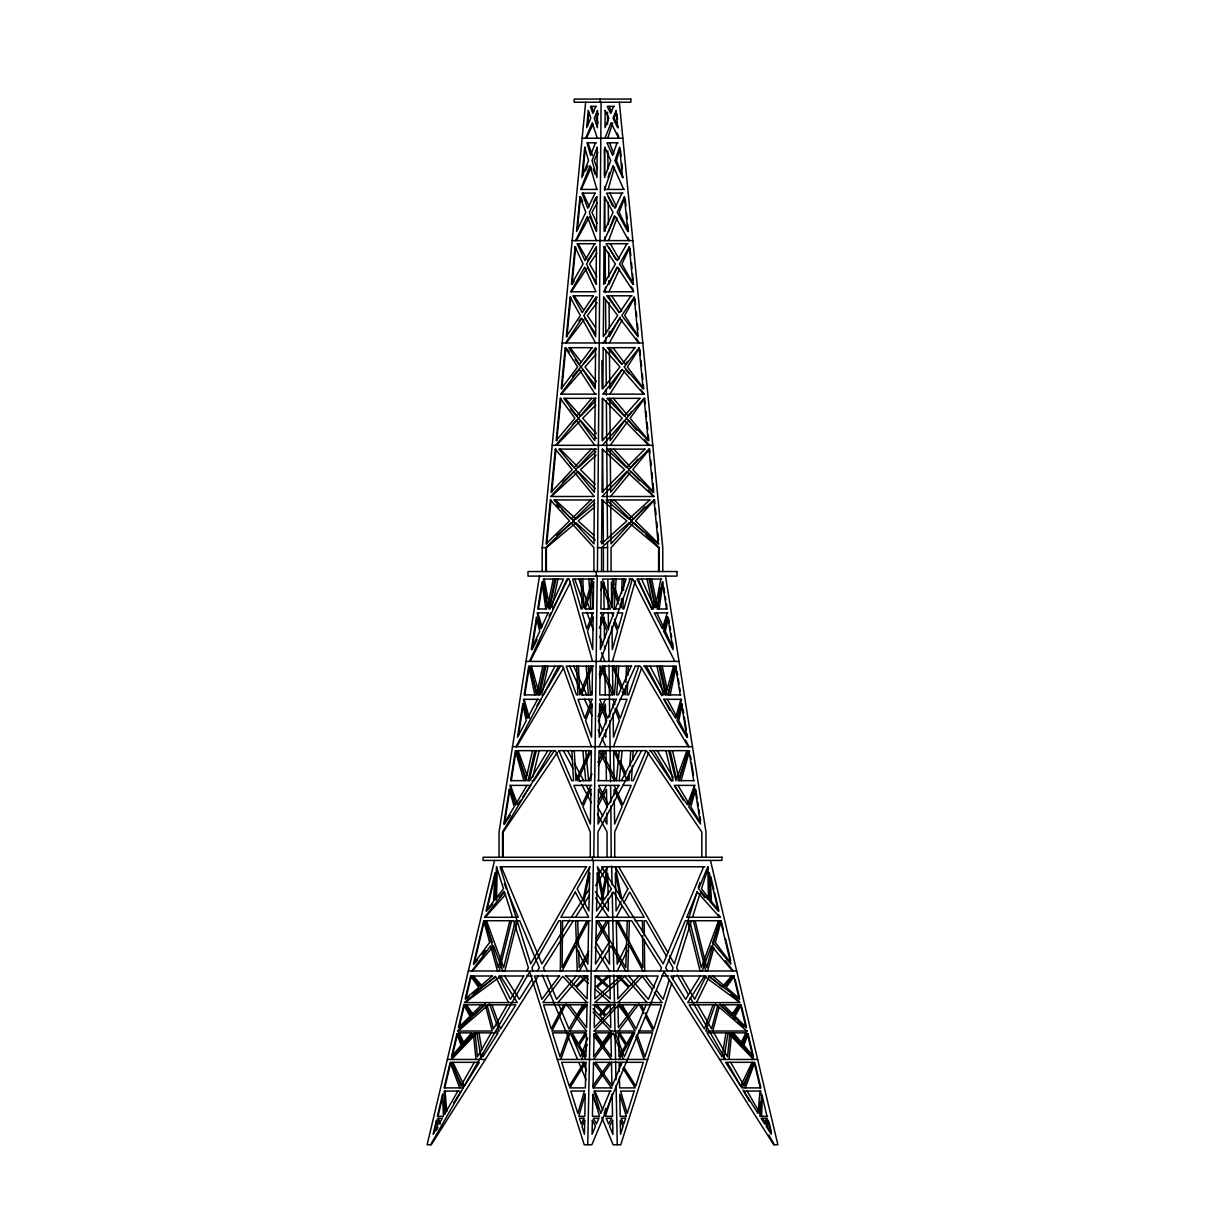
<?xml version="1.0" encoding="UTF-8"?>
<svg xmlns="http://www.w3.org/2000/svg" width="1205" height="1205" viewBox="0 0 1205 1205"><rect width="100%" height="100%" fill="white"/><g stroke="black" fill="none" stroke-linecap="round" stroke-linejoin="round"><path stroke-width="1.5" d="M597.424 571.532L601.084 102.229M602.44 440.608L602.786 398.343L622.247 418.271L602.44 440.608L602.214 398.343M560.31 970.989L560.822 920.725L558.894 920.725L531.917 967.826L532.926 970.989M597.198 576.111L593.794 857.252M598.614 780.659L599.006 750.655L614.309 780.659M495.18 899.713L495.647 874.86M496.55 899.909L497.153 868.594M587.739 1144.75L593.417 860.43M627.293 920.725L625.802 967.63L598.418 920.725M627.775 970.989L629.371 920.725M621.464 598.81L621.147 607.802L620.033 604.202M621.644 593.417L622.142 579.048M623.241 597.755L622.865 608.992L623.829 608.992L632.339 579.048M623.497 590.269L623.889 579.048M759.948 1113.45L760.355 1102.259M760.641 1094.803L760.777 1091.082L743.831 1091.082L758.02 1113.45L759.963 1091.082M761.59 1116.312L762.343 1096.113M625.741 685.916L625.274 694.908L617.487 674.589M625.877 682.316L626.525 666.139M627.639 682.316L627.142 694.908L628.543 694.908L638.786 666.139M627.91 675.131L628.272 666.139M629.567 771.29L629.04 780.659L627.519 777.33M629.884 765.657L630.727 750.655M632.309 765.657L631.465 780.659L633.227 780.659L646.091 750.655M632.625 760.039L633.152 750.655M614.068 579.048L612.065 607.802L602.334 579.048L626.148 579.048L615.213 608.992M614.053 608.992L616.147 579.048M616.734 666.139L614.414 694.908L602.214 666.139L631.782 666.139M618.798 666.139L616.629 694.908L618.286 694.908L631.254 666.139M619.265 750.655L616.388 780.659L601.084 750.655M619.25 780.659L622.126 750.655M542.16 571.532L542.235 547.673L585.645 102.229M546.754 543.877L551.031 499.955M551.769 492.288L555.987 449.119M556.815 440.608L560.928 398.343M561.861 388.778L565.868 347.673L569.332 352.116M566.937 336.752L570.793 297.138M575.704 246.814L572.029 284.41L574.107 281.277M577.361 229.703L580.569 196.792L582.738 201.461M582.618 175.825L585.389 147.326M587.468 125.983L588.808 112.261M729.899 1032.866L727.549 1056.845L713.812 1032.866M729.04 1059.451L731.646 1032.866L754.149 1059.451M660.37 588.025L657.614 607.802L651.709 579.048M659.195 608.992L662.961 581.985M539.463 576.111L499.036 831.992L499.036 857.252M511.297 780.659L516.026 750.655L526.992 780.659M518.436 735.396L523.106 705.889M524.838 694.908L529.1 667.932M536.812 619.129L531.992 649.646L537.099 639.614M538.409 608.992L542.401 583.792M725.952 1032.866L722.126 1056.845L706.913 1032.866L746.723 1032.866L742.657 1043.801L733.393 1032.866M723.783 1059.451L728.031 1032.866L753.502 1059.451M660.822 579.048L655.234 607.802L649.073 579.048M553.291 579.048L547.386 607.802L543.38 579.048L563.488 579.048L549.857 608.992L548.893 608.992L555.038 579.048M766.937 1119.746L766.049 1124.084L762.735 1118.3M768.263 1121.795L767.329 1126.329L770.989 1132.73M542.762 666.139L536.587 694.908L530.486 666.139L562.705 666.139L591.429 746.693M544.509 666.139L538.439 694.908L539.84 694.908L555.023 666.139M668.413 694.908L674.514 666.139L643.681 666.139M670.161 694.908L676.261 666.139M677.858 716.553L681.503 699.322L664.256 699.322L675.553 718.285L680.855 699.322M682.256 704.051L678.731 720.65L687.498 737.234L686.91 733.544M555.927 579.048L549.766 607.802L544.178 579.048M551.95 607.23L557.99 579.048M539.644 694.908L545.986 666.139M542.099 693.116L548.049 666.139M532.49 750.655L525.666 780.659L517.141 750.655L555.415 750.655L590.284 831.992L590.284 857.252M534.915 750.655L528.076 780.659L529.839 780.659L547.853 750.655M667.013 616.388L664.121 628.724L656.906 612.878M668.142 619.069L665.281 631.254L672.887 647.974M494.547 860.43L427.127 1144.75L431.269 1144.75L538.454 975.734M434.162 1132.564L436.662 1122.036M438.018 1116.312L442.431 1097.665M444.75 1087.889L450.821 1062.328L462.419 1086.292M464.437 1004.834L459.03 1027.639L472.224 1016.237M474.092 964.136L484.395 920.725L492.348 942.43M495.255 874.89L486.7 910.965L492.74 904.202M529.07 780.659L536.285 750.655M532.776 777.135L539.147 750.655M509.881 920.725L498.298 967.63L485.495 920.725L513.571 920.725L528.423 967.826L526.615 970.989M499.216 970.989L511.643 920.725M515.333 920.725L503.66 967.63L486.459 920.725M504.895 970.989L517.412 920.725L519.686 920.725L539.343 967.826L537.325 970.989M712.758 1031.028L718.993 1007.561M707.531 970.989L713.902 947.657M721.253 920.725L715.333 942.43L730.471 962.69M673.55 666.139L665.491 694.908L659.014 666.139M612.441 661.409L635.321 580.84M681.096 780.659L689.606 750.655M694.607 787.151L689.606 804.729L677.993 785.389M766.425 1118.3L764.768 1124.084L761.093 1118.3L767.224 1118.3M608.043 177.617L609.519 172.466M608.133 189.426L614.49 167.314M619.777 148.968L616.463 160.491L623.196 177.617M604.217 1113.45L605.784 1108.284M667.208 612.878L662.343 628.724L654.255 612.878L667.841 612.878M592.785 579.048L583.853 607.802L582.859 579.048M669.362 979.59L663.142 999.307L656.574 990.57M672.074 970.989L673.083 967.826L668.429 959.707M697.153 891.474L674.318 963.88L669.694 955.791M698.267 887.949L699.939 882.647M671.772 983.039L620.771 1144.75L613.119 1144.75L601.747 1117.457M672.902 979.484L674.017 975.929M691.429 920.725L676.577 967.826L678.385 970.989M692.514 917.291L699.954 893.703M707.922 868.459L701.491 888.853L710.212 899.909L708.751 872.284M607.712 138.244L612.727 122.759M616.177 112.065L614.219 118.105L618.331 127.7M600.888 590.42L603.75 581.985L604.097 608.992M613.571 746.693L641.663 667.886M560.822 1059.451L570.266 1032.866L585.931 1059.451M617.096 142.793L612.592 155.355L606.958 142.793L618.06 142.793M713.059 1004.834L704.428 1028.934L689.139 1004.834L717.969 1004.834L711.568 1028.934L697.77 1004.834M600.195 661.409L630.29 579.048M686.895 750.655L675.93 780.659L668.715 750.655M694.457 785.389L687.392 804.729L674.213 785.389L695.104 785.389M718.542 920.725L701.34 967.63L689.667 920.725L719.506 920.725L706.702 967.63L695.119 920.725M702.169 970.989L711.387 945.85L732.535 970.989M745.323 1087.889L754.827 1062.328M608.48 231.526L614.384 215.846M608.555 240.608L617.02 218.15M624.416 198.524L619.204 212.366L628.453 231.526L627.745 224.22M587.709 1038.017L580.599 1056.845L570.613 1032.866M581.699 1059.451L587.332 1044.509M590.751 666.139L579.726 694.908L578.475 666.139M592.062 699.322L584.787 718.285L578.038 699.322L592.393 699.322M595.496 142.793L590.555 155.355L586.94 142.793L596.355 142.793M613.541 106.386L610.724 113.451L607.26 106.386L614.505 106.386M604.925 138.244L611.131 122.759L618.722 138.244M610.122 1091.082L600.783 1113.45L593.975 1091.082L611.025 1091.082M622.111 1062.328L612.215 1086.036L595.586 1062.328M646.091 1004.834L636.029 1028.934L622.172 1004.834M660.204 970.989L661.53 967.826L631.646 920.725L597.56 920.725M703.675 866.757L663.172 963.88L601.566 866.757L704.955 866.757M590.586 694.908L592.017 691.519M599.201 674.589L602.786 666.139M599.834 677.978L604.865 666.139L605.241 694.908M597.996 716.553L605.302 699.322M595.797 106.386L592.77 113.451L590.495 106.386L596.174 106.386M585.63 138.244L592.273 122.759L597.288 138.244M648.862 752.357L614.716 831.992L614.716 857.252M585.51 170.764L587.814 165.627M581.292 189.426L591.188 167.314M597.936 152.267L594.261 160.491L597.319 169.046M600.572 620.801L604.157 612.878M599.322 628.167L604.217 617.322L604.503 638.876M616.297 699.322L607.742 718.285L599.698 699.322L616.448 699.322M599.066 746.693L635.396 666.139M529.492 661.409L566.998 579.048L569.167 579.048L592.559 661.409M590.917 785.389L582.105 804.729L573.806 785.389L591.73 785.389M621.991 193.116L614.957 208.284L606.552 193.116L622.955 193.116M604.082 240.608L615.318 216.433L628.694 240.608M616.84 267.405L608.917 284.41L608.887 280.644M608.977 291.776L619.596 268.986M629.221 248.366L621.931 264L633.604 284.41M575.659 240.608L587.332 216.433L596.445 240.608M745.865 1032.866L740.578 1043.801L730.094 1032.866M752.116 1062.328L740.638 1086.036L725.591 1062.328L753.08 1062.328L744.253 1086.036L730.682 1062.328M586.278 138.244L593.101 124.311M598.373 113.571L596.144 118.105L598.072 122.895M626.977 944.102L617.156 964.136L616.297 920.725L626.977 940.879M617.291 970.989L627.157 950.881M696.475 1002.59L709.534 976.246L722.262 987.015M549.119 616.041L550.745 612.878M552.718 608.992L567.992 579.048M530.125 661.409L570.462 582.346M592.017 773.987L588.612 780.659L585.735 750.655M597.966 762.328L603.916 750.655M598.343 765.657L605.995 750.655L606.386 780.659M598.222 801.506L606.446 785.389M563.804 1004.834L551.197 1028.934L543.606 1004.834L585.284 1004.834L577.09 1015.122L569.302 1004.834M537.52 699.322L527.519 718.285L523.497 699.322L538.891 699.322M516.011 746.693L558.533 666.139M586.956 920.725L562.102 967.63L562.569 920.725L590.345 920.725M562.057 970.989L575.388 945.85L587.709 970.989M621.132 901.491L616.101 910.965L615.333 873.083L620.409 897.936M616.222 917.291L622.111 906.235M623.798 903.072L629.688 892.031L644.148 917.291L595.722 917.291M618.798 785.389L608.42 804.729L598.554 785.389L619.219 785.389M621.343 780.659L637.445 750.655M641.587 750.655L597.936 831.992L597.936 857.252M739.448 1004.834L733.905 1015.122L723.482 1004.834M593.417 202.214L595.933 197.665M576.306 240.608L588.793 218.045M597.108 203.027L591.941 212.366L597.138 223.543M620.244 317.126L609.338 336.752L609.293 331.36M609.399 342.958L622.142 320.003M633.996 298.674L624.657 315.499L637.701 335.231M626.931 243.711L617.291 260.626L606.13 243.711L627.895 243.711M594.668 243.711L584.997 260.626L577.105 243.711L595.406 243.711M457.855 1091.082L445.052 1113.45L444.223 1091.082L459.376 1091.082M474.318 1062.328L460.747 1086.036L451.92 1062.328L479.409 1062.328L464.362 1086.036L452.884 1062.328M491.188 1032.866L477.451 1056.845L475.101 1032.866L498.087 1032.866L482.874 1056.845L482.286 1053.155M507.23 1004.834L493.432 1028.934L487.031 1004.834L515.861 1004.834L500.572 1028.934L491.941 1004.834M586.293 866.757L530.682 963.88L500.045 866.757L586.73 866.757M430.622 1144.75L529.673 971.757L584.229 1144.75L591.881 1144.75L664.015 971.757L773.731 1144.75L777.873 1144.75L710.453 860.43M582.828 1004.834L568.971 1028.934L558.909 1004.834M569.829 1031.028L585.419 1003.961M588.643 951.453L579.198 967.63L578.656 950.745M596.189 938.514L606.582 920.725M579.304 970.989L588.477 955.279M632.971 1032.866L626.54 1043.801L619.656 1032.866M619.069 1059.451L634.734 1032.866M536.978 705.633L540.744 699.322M560.506 666.139L543.365 694.908L541.708 694.908M516.659 746.693L563.684 667.751M527.007 785.389L515.394 804.729L509.896 785.389L530.787 785.389L522.684 797.288M551.348 750.655L502.53 831.992L502.53 857.252M595.345 970.989L611.025 945.85L625.696 970.989M585.344 1032.866L578.46 1043.801L572.029 1032.866L586.187 1032.866M700.316 976.005L685.63 999.307L670.854 976.005L706.145 976.005L694.607 999.307L681.262 976.005M436.27 1130.335L437.957 1127.669M453.607 1103.012L461.169 1091.082M532.173 979.123L519.37 999.307L504.684 976.005M569.649 920.018L541.828 963.88L501.325 866.757M571.637 916.885L589.531 888.688M598.463 874.589L603.434 866.757M573.354 920.725L543.47 967.826L544.796 970.989M575.523 917.291L589.546 895.179M595.556 885.705L607.576 866.757L601.009 899.909L595.421 891.625M621.855 370.04L609.775 388.778L609.429 347.673L621.644 363.955M627.444 361.364L625.485 364.407L612.923 347.673M609.805 394.14L624.762 370.959M638.816 349.149L627.368 366.907L643.786 388.778L643.41 385.043M587.709 260.626L595.827 248.32M571.321 291.776L586.413 268.896M596.852 253.065L589.637 264L596.791 276.563M565.687 342.958L581.94 318.376L595.601 342.958M630.968 295.797L619.611 312.622L606.733 295.797L632.098 295.797M603.253 342.958L619.867 318.376L638.665 342.958M596.415 917.291L613.45 892.031L629.477 917.291M510.348 815.393L504.428 824.084L509.911 789.35L515.635 804.985M518.617 803.253L520.65 800.271M554.451 750.655L534.011 780.659L531.932 780.659M557.554 752.191L503.178 831.992L503.178 857.252M609.549 1032.866L601.882 1043.801L594.803 1034.236M592.785 1086.036L609.414 1062.328M593.553 1087.889L611.477 1062.328L611.914 1084.229M734.357 976.005L726.269 987.452L739.795 998.885M626.585 418.271L610.197 440.608L609.851 398.343L625.395 416.855M631.465 411.628L628.212 416.056L613.345 398.343M610.227 445.323L627.383 421.961M593.583 1059.451L613.285 1032.866L623.301 1059.451M471.833 970.989L490.616 945.85L497.469 970.989M559.391 976.005L541.858 999.307L534.508 976.005L559.783 976.005M635.698 1004.834L627.91 1015.122L619.716 1004.834L661.394 1004.834L653.803 1028.934L645.398 1012.878M618.496 1031.028L638.981 1003.961L643.982 1013.51M578.852 321.163L581.021 318.331M585.389 312.622L597.183 297.198M566.335 342.958L584.033 319.822M597.062 302.786L587.332 315.499L595.541 327.64M637.972 459.075L630.938 467.6L613.767 449.119M610.649 496.49L630.004 472.978M591.655 398.343L576.788 416.056L563.789 398.343L596.234 398.343M555.716 445.323L576.547 420.5L594.773 445.323M475.237 962.78L477.526 960.069M482.09 954.631L485.51 950.564M472.465 970.989L493.613 945.85L502.831 970.989M450.851 1059.451L473.354 1032.866L475.96 1059.451M576.351 976.005L556.605 999.307L546.889 976.005M557.975 1002.59L580.298 976.246L588.477 983.431M572.571 376.487L580.9 366.907L575.116 359.512M583.084 364.407L596.43 349.073M561.334 394.14L581.669 370.794M595.812 354.541L585.043 366.907L596.43 381.488M731.646 976.005L722.382 986.518L708.133 976.005L732.61 976.005L725.169 986.518L712.742 976.005M602.41 445.323L624.416 420.5L648.652 445.323M499.021 897.153L503.946 891.625M485.208 917.291L505.226 894.833M608.254 1004.834L599.006 1015.122L592.981 1008.69M633.664 519.084L644.886 506.793M639.012 976.005L629.281 986.518L619.144 976.005M617.924 1002.59L642.295 976.246L652.206 989.41M591.233 449.119L574.062 467.6L558.834 449.119L596.656 449.119M594.14 1031.028L619.581 1003.961L635.171 1031.028L594.08 1031.028M474.906 1032.866L464.422 1043.801L459.135 1032.866M451.498 1059.451L476.969 1032.866L481.217 1059.451L485.359 1059.451M585.856 976.005L575.719 986.518L565.989 976.005M572.194 424.838L578.611 418.271L570.357 408.977M595.601 400.873L580.78 416.056L565.07 398.343M556.349 445.323L579.304 421.81M595.722 404.985L582.753 418.271L596.37 433.634M481.518 1004.834L471.095 1015.122L465.552 1004.834L485.419 1004.834L473.535 1015.122L466.516 1004.834M590.827 499.955L571.336 519.084L553.878 499.955L591.61 499.955M542.16 547.673L545.729 547.673L571.155 522.714L593.929 547.673L593.929 571.532M562.69 482.211L576.321 469.604L569.965 463.202M595.812 451.589L578.475 467.6L560.129 449.119M551.363 496.49L578.295 471.592L595.21 488.627M596.098 455.144L580.464 469.604L595.029 484.274M597.424 547.673L601.566 547.673L628.98 522.714L658.623 547.673L658.623 571.532M596.144 986.518L607.682 976.005M620.831 976.005L608.856 986.518L597.319 976.005M458.231 1031.028L489.546 1003.961L499.262 1031.028L495.526 1031.028M556.8 535.412L574.032 520.906L561.846 509.82M594.637 503.539L576.186 519.084L555.174 499.955M594.758 506.944L578.174 520.906L594.11 535.412M468.67 996.806L465.853 998.885L471.276 976.005L480.238 986.172M472.902 993.688L481.367 987.452M495.451 977.059L482.618 986.518L473.354 976.005M464.979 1002.59L500.693 976.246L517.291 1002.59L464.332 1002.59L495.466 976.246L508.525 1002.59M582.136 138.244L622.865 138.244M597.002 189.426L580.644 189.426L590.013 165.627L596.867 189.426M624.356 189.426L604.503 189.426L613.044 165.627L623.708 189.426M572.164 240.608L632.836 240.608M562.193 342.958L642.807 342.958M596.611 394.14L560.702 394.14L579.244 369.423L595.195 394.14M552.206 445.323L652.794 445.323M607.576 571.532L607.576 547.673L603.434 547.673L603.434 571.532M594.276 579.048L572.661 579.048L581.172 608.992L582.136 608.992L581.111 579.048M628.95 579.048L632.866 579.048L674.875 661.409M661.62 579.048L637.008 579.048L652.282 608.992L653.426 608.992L647.01 579.048M546.332 608.992L537.776 608.992L542.039 581.985L545.805 608.992M613.345 608.992L619.777 608.992M667.224 608.992L657.087 608.992L662.328 581.985L666.591 608.992M600.452 612.878L613.782 612.878L607.998 628.724L600.843 612.878M617.261 612.878L622.729 612.878L618.225 628.724L614.369 619.204M525.998 661.409L679.002 661.409M593.719 666.139L566.214 666.139L576.457 694.908L577.858 694.908L576.728 666.139M635.291 666.139L640.352 666.139L688.341 746.693M535.638 694.908L524.19 694.908L528.739 666.139L534.839 694.908M680.81 694.908L667.57 694.908L675.613 666.139L680.162 694.908M619.957 699.322L626.962 699.322L620.214 718.285L616.252 707.938M512.517 746.693L692.483 746.693M558.593 750.655L589.622 750.655L575.96 780.659L574.273 750.655M600.286 750.655L646.407 750.655L701.822 831.992L701.822 857.252M649.585 750.655L687.859 750.655L679.334 780.659L672.511 750.655M525.244 780.659L510.649 780.659L515.394 750.655L523.904 780.659M597.665 780.659L627.293 780.659L613.631 750.655L614.023 780.659M694.351 780.659L678.008 780.659L688.974 750.655L693.703 780.659M622.639 785.389L631.194 785.389L622.895 804.729L614.083 785.389M634.93 920.725L642.431 920.725L642.551 931.977M468.323 970.989L736.677 970.989M526.781 976.005L532.309 976.005M565.311 976.005L587.784 976.005M595.029 976.005L658.111 976.005L648.395 999.307L628.649 976.005M661.605 976.005L668.715 976.005M587.874 1002.59L542.883 1002.59L562.705 976.246L587.076 1002.59M592.785 1004.834L615.65 1004.834L605.995 1015.122L596.746 1004.834M586.609 1031.028L551.86 1031.028L566.019 1003.961L586.504 1031.028M638.56 1031.028L653.14 1031.028L645.654 1016.689M747.401 1031.028L705.738 1031.028L715.454 1003.961L746.769 1031.028M638.258 1032.866L652.553 1032.866L644.991 1056.845L637.083 1034.583M447.356 1059.451L479.454 1059.451M557.328 1059.451L627.444 1059.451M628.031 1059.451L647.672 1059.451M719.641 1059.451L757.644 1059.451M595.27 1062.328L643.274 1062.328L635.788 1086.036L623.859 1067.073M463.187 1087.889L444.103 1087.889L450.173 1062.328L459.677 1087.889M611.989 1087.889L593.011 1087.889L593.523 1062.328L611.447 1087.889M767.63 1116.312L759.843 1116.312L761.756 1094.276L766.983 1116.312M730.757 994.2L739.252 1001.385M584.169 976.005L588.161 979.514M595.285 989.41L610.287 1002.59M600.753 541.452L603.404 543.877M556.439 504.88L559.15 507.35M595.21 540.186L576.02 522.714L546.377 547.673L546.377 571.532M653.637 496.49L626.705 471.592L601.988 496.49L654.27 496.49L648.185 489.938M614.173 499.955L632.354 517.819M658.894 543.877L635.502 520.906L654.616 499.955L654.978 503.615M643.214 531.902L633.845 522.714L611.071 547.673L611.071 571.532M645.895 534.538L659.271 547.673L659.271 571.532M719.957 1003.961L735.637 1019.415M738.258 1022.006L743.485 1027.157M593.041 1012.08L610.86 1031.028M653.863 492.288L632.791 469.604L649.661 449.119L650.007 452.719M631.149 471.592L639.674 480.765M719.792 917.291L697.273 892.031L686.745 917.291L720.439 917.291L718.225 914.49M580.584 420.5L596.475 438.424M643.666 394.14L622.142 369.423L602.831 394.14L644.298 394.14L641.03 389.772M647.025 1002.59L624.702 976.246L594.713 1002.59L662.117 1002.59L654.405 992.348M628.453 420.5L636.556 430.155M644.66 439.795L649.284 445.323M700.482 892.031L704.925 897.635M570.01 347.673L580.9 361.621M582.859 369.423L595.36 385.419M625.757 369.423L629.025 373.776M645.609 976.005L654.375 987.663M725.44 960.641L733.167 970.989M593.899 1035.833L611.417 1059.451M465.416 1006.265L471.26 1014.821M650.549 750.655L670.989 780.659L673.068 780.659L665.853 750.655M574.032 295.797L583.325 309.565M585.133 318.376L595.526 333.74M595.556 897.966L608.585 917.291M611.628 295.797L621.735 311.086M609.022 297.138L619.129 312.441M636.27 338.349L639.313 342.958M667.675 970.989L665.657 967.826L685.314 920.725L687.588 920.725L700.105 970.989M621.012 1065.325L619.114 1062.328L619.295 1071.456M622.91 1068.338L635.201 1087.889L619.626 1087.889L619.415 1076.924M602.741 953.276L595.978 942.43L608.645 920.725L609.519 964.136L604.684 956.378M594.954 947.431L609.655 970.989M657.147 750.655L673.264 777.496M700.271 822.503L690.796 806.717L695.722 789.35L697.168 798.493M653.652 750.655L671.833 780.961M674.71 785.75L683.325 800.105M644.494 666.139L661.635 694.908L663.292 694.908L656.951 666.139M610.332 243.711L619.129 259.09M608.6 246.814L615.755 259.301M631.54 286.895L633.393 290.149M618.707 866.757L667.826 952.553M747.145 1091.082L758.126 1110.257M666.576 956.454L646.106 920.725L644.178 920.725L644.329 935.622M677.195 975.011L688.356 994.502M690.209 997.74L725.546 1059.451M727.383 1062.674L741.211 1086.82M743.048 1090.028L749.495 1101.295M768.85 1135.095L774.378 1144.75M578.069 243.711L586.835 259.09M587.407 267.359L596.701 283.642M567.555 750.655L572.646 760.129M574.333 763.292L583.657 780.659M586.202 785.389L591.399 795.059M602.726 816.192L597.65 806.717L606.507 789.35L606.748 807.636M604.428 819.34L606.958 824.084L606.823 813.119M563.413 750.655L573.023 768.549M575.644 773.429L580.012 781.563M581.759 784.817L591.354 802.711M597.469 814.098L607.064 831.992L607.064 857.252M618.044 920.725L642.898 967.63L642.581 935.728M629.613 945.85L642.943 970.989M649.977 666.139L665.16 694.908M667.48 699.322L676.653 716.704M646.467 666.139L662.087 695.722M663.819 699.02L669.905 710.528M685.525 740.126L688.989 746.693M641.196 1004.834L643.711 1009.654M609.911 193.116L616.418 206.612M608.194 196.792L612.697 206.13M627.79 237.385L629.341 240.608M583.009 193.116L589.26 206.612M589.682 216.433L596.43 230.938M641.512 579.048L654.39 607.32M638.002 579.048L651.785 609.293M615.378 750.655L618.406 757.327M619.927 760.656L625.998 773.987M573.746 666.139L586.715 694.908M588.703 699.322L592.273 707.215M602.816 730.607L598.328 720.65L605.362 704.051L605.633 724.326M604.308 733.92L605.814 737.234L605.708 729.869M569.604 666.139L582.738 695.27M584.289 698.704L592.017 715.845M598.207 729.552L600.527 734.704M602.063 738.123L605.934 746.693M609.203 106.386L611.628 112.035M617.156 133.092L618.632 136.526M558.909 750.655L571.773 780.659L573.535 780.659L571.848 750.655M582.889 1062.328L586.428 1070.793M594.878 1091.082L602.771 1110.001M504.277 883.762L506.401 888.853M507.727 892.031L518.255 917.291L484.561 917.291L504.518 892.031L512.487 917.291M542.416 975.207L577.557 1059.451M578.972 1062.87L586.082 1079.921M592.499 1095.285L598.177 1108.931M611.794 612.878L613.074 616.041M613.978 622.548L617.502 631.254L612.291 649.646L611.974 626.299M591.459 106.386L593.719 112.035M609.504 142.793L613.827 153.788M614.249 666.139L616.192 671.215M616.388 676.291L612.501 666.139L612.893 694.908M617.683 679.68L620.937 688.13M622.232 691.519L623.527 694.908M612.938 699.322L614.927 704.488M614.912 709.022L619.37 720.65L613.45 737.234L613.134 713.27M578.852 579.048L589.787 608.992M591.218 612.878L592.499 616.388M599.759 636.27L602.816 644.63M574.71 579.048L585.6 608.841M586.88 612.336L593.282 629.869M601.596 652.643L604.805 661.409M518.105 750.655L527.127 775.372M510.543 785.389L517.608 804.729M587.904 142.793L592.408 155.355M593.176 169.016L594.999 174.123M635.984 1036.421L644.178 1059.451M612.215 579.048L613.887 584.44M615.017 588.025L618.918 600.617M618.195 603.931L611.387 581.985L611.718 607.184M537.792 612.878L542.114 626.962M537.626 619.069L540.292 627.775M438.575 1118.3L440.232 1124.084M531.45 666.139L539.509 694.908M529.387 666.139L537.43 694.908M524.145 699.322L529.447 718.285M523.392 704.051L527.112 717.321M693.357 920.725L705.784 970.989M710.814 876.698L713.812 889.32M714.655 892.92L718.933 910.965L711.462 901.491L710.152 876.638M721.675 922.533L723.392 929.763M725.546 938.816L730.682 960.521M735.201 979.529L739.373 997.122M755.264 1064.151L760.897 1087.889L741.813 1087.889L754.179 1062.328L760.25 1087.889M768.986 1122.036L771.486 1132.564M670.085 750.655L676.517 778.897M662.238 666.139L667.163 689.516M660.491 666.139L666.561 694.908M649.962 579.048L655.746 607.23M542.672 581.985L547.567 607.184M479.048 1032.866L481.699 1049.465M665.537 576.111L705.964 831.992L705.964 857.252M663.819 587.392L664.678 592.785M665.235 596.385L665.808 599.985M666.38 603.585L666.952 607.184M668.835 619.129L669.393 622.714M669.965 626.299L670.537 629.899M671.095 633.484L671.667 637.068M672.526 642.461L673.083 646.046M677.105 671.531L677.677 675.131M678.249 678.716L679.108 684.124M679.665 687.709L680.238 691.308M683.13 709.579L683.702 713.27M684.289 716.96L686.323 729.869M690.45 755.957L691.007 759.481M691.565 763.006L693.523 775.372M697.755 802.138L698.328 805.799M698.9 809.459L699.487 813.119M700.06 816.764L700.632 820.424M619.355 102.229L662.765 547.673L662.765 571.532M617.005 113.978L617.502 119.129M620.59 150.896L621.117 156.228M621.81 163.353L622.337 168.7M625.244 198.629L625.967 205.935M626.675 213.255L627.202 218.738M630.125 248.607L630.818 255.761M631.51 262.931L632.038 268.293M632.565 273.671L633.258 280.825M635.02 298.945L635.547 304.338M636.255 311.553L636.782 316.945M637.475 324.145L638.002 329.552M639.96 349.54L640.503 355.144M641.045 360.747L641.602 366.365M642.325 373.836L642.868 379.439M645.247 403.856L644.705 398.343L630.079 418.271L648.832 440.608L648.29 435.095M645.97 411.206L646.498 416.719M647.04 422.232L647.763 429.582M650.715 459.903L651.242 465.311M651.935 472.496L652.462 477.903M652.99 483.295L653.697 490.495M655.505 509.113L656.047 514.595M656.755 521.916L657.282 527.398M657.825 532.896L658.533 540.217M582.874 750.655L585.75 780.659M445.037 1091.082L446.814 1111.582M443.877 1101.626L444.991 1114.474M588.266 666.139L590.45 694.908M586.202 666.139L588.371 694.908M590.932 579.048L592.935 607.802M588.853 579.048L590.947 608.992M577.707 920.725L578.536 946.994M575.629 920.725L577.225 970.989M611.703 866.049L612.08 884.786M612.23 892.287L613.797 970.989M613.872 974.755L615.002 1031.224M615.077 1034.99L615.559 1059.451M615.604 1061.304L615.966 1079.846M616.086 1085.419L617.261 1144.75M608.133 894.728L607.697 873.083L602.078 901.491L608.465 910.965L608.209 898.343M613.014 704.051L613.059 707.742M614.219 794.833L614.143 789.35L622.051 806.717L614.61 824.084L614.294 800.316M607.862 579.816L608.254 609.489M608.299 613.194L608.525 629.884M608.615 637.294L608.947 661.409M608.992 665.115L609.685 717.035M609.73 720.741L610.543 781.925M610.589 785.645L610.814 802.334M610.86 806.04L611.206 857.252M604.594 646.046L604.639 649.646M644.374 939.343L644.69 970.989M607.501 112.261L607.591 124.266M607.817 150.896L607.968 168.7M608.239 202.289L608.42 224.22M608.645 252.448L608.856 276.894M609.067 302.545L609.263 327.76M604.308 149.42L604.518 175.463M604.609 186.639L604.639 190.36M604.699 197.801L604.985 231.3M605.031 236.888L605.061 240.608M605.106 246.181L605.407 283.416M605.437 287.136L605.482 292.71M605.543 300.15L605.814 333.649M605.844 337.385L605.889 342.958M605.949 350.399L606.251 385.766M606.281 389.486L606.326 395.074M606.371 400.647L607.501 538.364M607.531 542.084L607.576 547.673M601.898 360.747L602.123 388.778M602.62 449.119L602.982 492.288M603.042 499.955L603.389 542.039M601.566 547.673L601.566 571.532M600.12 99.066L600.12 102.229M596.234 571.532L596.234 576.111M592.438 857.252L592.438 860.43M545.729 547.673L545.729 571.532M594.321 499.955L593.96 543.877L572.993 520.906L594.321 499.955M594.743 449.119L594.381 492.288L575.704 469.604L594.743 449.119M595.149 398.343L594.803 440.608L578.415 418.271L595.149 398.343M595.571 347.673L595.225 388.778L581.126 366.907L595.571 347.673M595.978 297.138L595.662 336.752L583.853 315.499L595.978 297.138M596.4 246.814L596.083 284.41L586.564 264L596.4 246.814M596.806 196.792L596.52 231.526L589.29 212.366L596.806 196.792M597.213 147.326L596.957 177.617L592.032 160.491L597.213 147.326M597.514 110.544L597.379 127.7L594.276 118.105L597.514 110.544M601.958 499.955L601.596 543.877L626.826 520.906L601.958 499.955M602.38 449.119L602.018 492.288L624.536 469.604L602.38 449.119M603.208 347.673L602.877 388.778L619.957 366.907L603.208 347.673M603.63 297.138L603.298 336.752L617.668 315.499L603.63 297.138M604.036 246.814L603.72 284.41L615.363 264L604.036 246.814M604.443 196.792L604.157 231.526L613.059 212.366L604.443 196.792M604.85 147.326L604.609 177.617L610.739 160.491L604.85 147.326M605.151 110.544L605.015 127.7L608.856 118.105L605.151 110.544M590.857 789.35L590.39 824.084L582.949 806.717L590.857 789.35M591.369 750.655L590.977 780.659L577.707 780.659L591.369 750.655M591.986 704.051L591.55 737.234L585.63 720.65L591.986 704.051M592.499 666.139L592.107 694.908L581.473 694.908L592.499 666.139M593.146 617.322L592.709 649.646L587.498 631.254L593.146 617.322M593.613 581.985L593.252 608.992L585.223 608.992L593.613 581.985M598.493 789.35L598.042 824.084L607.35 806.717L598.493 789.35M599.638 704.051L599.186 737.234L606.672 720.65L599.638 704.051M600.135 666.139L599.759 694.908L612.351 694.908L600.135 666.139M600.783 617.322L600.361 649.646L607.079 631.254L600.783 617.322M601.25 581.985L600.903 608.992L610.408 608.992L601.25 581.985M584.726 1120.273L584.44 1134.327L581.925 1126.329L584.726 1120.273M585.238 1094.276L584.802 1116.312L578.762 1116.312L585.238 1094.276M585.886 1062.328L585.374 1087.889L569.799 1087.889L585.886 1062.328M586.443 1033.89L585.992 1056.589L579.304 1045.232L586.443 1033.89M587.031 1004.834L586.579 1027.639L577.948 1016.237L587.031 1004.834M587.603 976.005L587.151 998.885L576.562 987.452L587.603 976.005M588.703 920.725L587.844 964.136L577.21 942.43L588.703 920.725M589.667 873.083L588.899 910.965L583.868 901.491L589.667 873.083M592.363 1120.273L592.077 1134.327L595.421 1126.329L592.363 1120.273M592.89 1094.276L592.438 1116.312L599.593 1116.312L592.89 1094.276M594.095 1033.89L593.628 1056.589L602.048 1045.232L594.095 1033.89M594.668 1004.834L594.216 1027.639L604.925 1016.237L594.668 1004.834M595.24 976.005L594.788 998.885L607.817 987.452L595.24 976.005M596.355 920.725L595.481 964.136L609.022 942.43L596.355 920.725M597.303 873.083L596.535 910.965L602.922 901.491L597.303 873.083M495.044 873.083L493.538 901.491L486.067 910.965L495.044 873.083M496.535 866.757L494.788 899.909L503.509 888.853L496.535 866.757M550.384 499.955L546.106 543.877L569.498 520.906L550.384 499.955M555.339 449.119L551.137 492.288L572.209 469.604L555.339 449.119M560.295 398.343L556.168 440.608L574.921 418.271L560.295 398.343M565.22 347.673L561.214 388.778L577.632 366.907L565.22 347.673M570.146 297.138L566.29 336.752L580.343 315.499L570.146 297.138M575.056 246.814L571.396 284.41L583.069 264L575.056 246.814M579.936 196.792L576.547 231.526L585.796 212.366L579.936 196.792M584.756 147.326L581.804 177.617L588.537 160.491L584.756 147.326M588.341 110.544L586.669 127.7L590.781 118.105L588.341 110.544M509.278 789.35L503.78 824.084L514.204 806.717L509.278 789.35M522.744 704.051L517.502 737.234L526.269 720.65L522.744 704.051M536.451 617.322L531.345 649.646L539.72 631.254L536.451 617.322M589.787 866.757L583.024 899.909L577.135 888.853L589.787 866.757M436.436 1120.273L433.092 1134.327L437.671 1126.329L436.436 1120.273M442.596 1094.276L437.37 1116.312L443.41 1116.312L442.596 1094.276M456.906 1033.89L451.529 1056.589L461.138 1045.232L456.906 1033.89M463.805 1004.834L458.397 1027.639L469.95 1016.237L463.805 1004.834M470.643 976.005L465.205 998.885L478.731 987.452L470.643 976.005M483.747 920.725L473.46 964.136L489.667 942.43L483.747 920.725M457.554 1033.89L452.176 1056.589L463.051 1045.232L457.554 1033.89M681.608 704.051L676.969 720.65L686.85 737.234L681.608 704.051M767.931 1120.273L766.199 1126.329L771.26 1134.327L767.931 1120.273M584.425 1091.082L577.858 1113.45L570.808 1091.082L584.425 1091.082M612.11 1094.276L605.407 1116.312L612.562 1116.312L612.11 1094.276M667.901 617.322L663.639 631.254L673.008 649.646L667.901 617.322M623.075 1126.329L620.56 1134.327L620.274 1120.273L623.075 1126.329M625.606 1118.3L623.783 1124.084L621.117 1118.3L625.606 1118.3M634.192 1091.082L627.142 1113.45L620.575 1091.082L634.192 1091.082M568.519 1032.866L560.009 1056.845L552.447 1032.866L568.519 1032.866M619.611 147.326L614.881 160.491L622.563 177.617L619.611 147.326M695.089 789.35L688.733 806.717L700.572 824.084L695.089 789.35M720.605 920.725L712.652 942.43L730.908 964.136L720.605 920.725M748.094 1033.89L743.862 1045.232L753.471 1056.589L748.094 1033.89M616.026 110.544L612.999 118.105L617.698 127.7L616.026 110.544M593.206 612.878L586.775 628.724L582.271 612.878L593.206 612.878M598.764 1118.3L596.355 1124.084L593.432 1118.3L598.764 1118.3M634.387 1032.866L624.401 1056.845L615.348 1032.866L634.387 1032.866M707.817 866.757L698.599 888.853L708.45 899.909L707.817 866.757M548.094 612.878L540.879 628.724L537.159 612.878L548.094 612.878M583.883 1118.3L581.217 1124.084L579.394 1118.3L583.883 1118.3M624.431 196.792L617.201 212.366L627.805 231.526L624.431 196.792M595.089 193.116L587.754 208.284L582.045 193.116L595.089 193.116M747.446 1033.89L741.949 1045.232L752.824 1056.589L747.446 1033.89M611.568 1118.3L608.645 1124.084L606.236 1118.3L611.568 1118.3M612.637 1120.273L609.579 1126.329L612.923 1134.327L612.637 1120.273M627.865 888.853L621.976 899.909L615.213 866.757L627.865 888.853M741.196 1004.834L735.05 1016.237L746.603 1027.639L741.196 1004.834M617.593 267.359L603.66 291.776L633.679 291.776L617.593 267.359M629.296 246.814L619.506 264L632.971 284.41L629.296 246.814M584.636 267.359L570.673 291.776L596.023 291.776L584.636 267.359M442.265 1118.3L438.951 1124.084L437.776 1118.3L442.265 1118.3M523.738 976.005L510.393 999.307L498.855 976.005L523.738 976.005M575.312 892.031L560.852 917.291L588.778 917.291L575.312 892.031M625.696 1045.232L619.009 1056.589L618.557 1033.89L625.696 1045.232M584.139 1062.328L569.212 1086.036L561.726 1062.328L584.139 1062.328M704.307 976.246L687.709 1002.59L740.021 1002.59L704.307 976.246M593.372 295.797L582.256 312.622L572.902 295.797L593.372 295.797M634.207 297.138L621.81 315.499L638.063 336.752L634.207 297.138M611.447 888.853L603.991 899.909L597.424 866.757L611.447 888.853M738.484 1004.834L731.465 1015.122L719.581 1004.834L738.484 1004.834M740.563 1004.834L732.776 1016.237L745.97 1027.639L740.563 1004.834M610.905 1033.89L602.952 1045.232L611.372 1056.589L610.905 1033.89M611.206 1032.866L603.118 1043.801L595.451 1032.866L611.206 1032.866M592.077 347.673L579.515 364.407L568.73 347.673L592.122 347.673M627.052 1016.237L618.421 1027.639L617.969 1004.834L627.052 1016.237M634.99 347.673L621.916 364.407L607.35 347.673L634.99 347.673M639.132 347.673L624.1 366.907L643.139 388.778L639.132 347.673M629.296 469.604L610.619 492.288L610.257 449.119L629.296 469.604M471.607 1032.866L462.343 1043.801L458.277 1032.866L471.607 1032.866M733.725 976.005L723.633 987.452L739.147 998.885L733.725 976.005M639.93 398.343L624.22 416.056L606.928 398.343L639.93 398.343M644.073 398.343L626.389 418.271L648.185 440.608L644.073 398.343M610.332 1004.834L600.075 1016.237L610.784 1027.639L610.332 1004.834M632.007 520.906L611.04 543.877L610.679 499.955L632.007 520.906M628.438 987.452L617.849 998.885L617.397 976.005L628.438 987.452M573.851 471.592L550.73 496.49L594.351 496.49L573.851 471.592M644.871 449.119L626.525 467.6L606.522 449.119L644.871 449.119M649.013 449.119L628.679 469.604L653.231 492.288L649.013 449.119M485.043 1003.961L457.599 1031.028L492.243 1031.028L485.043 1003.961M649.826 499.955L628.814 519.084L606.1 499.955L649.826 499.955M653.969 499.955L630.968 520.906L658.246 543.877L653.969 499.955M609.76 976.005L597.183 987.452L610.212 998.885L609.76 976.005M492.258 976.005L479.831 986.518L472.39 976.005L492.258 976.005M630.818 99.066L574.183 99.066L574.183 102.229L630.818 102.229L630.818 99.066M676.999 571.532L528.001 571.532L528.001 576.111L676.999 576.111L676.999 571.532M721.915 857.252L483.085 857.252L483.085 860.43L721.915 860.43L721.915 857.252M626.239 1116.312L620.198 1116.312L619.762 1094.276L626.239 1116.312M718.301 910.965L709.85 901.491L709.308 873.083L718.301 910.965"/></g></svg>
